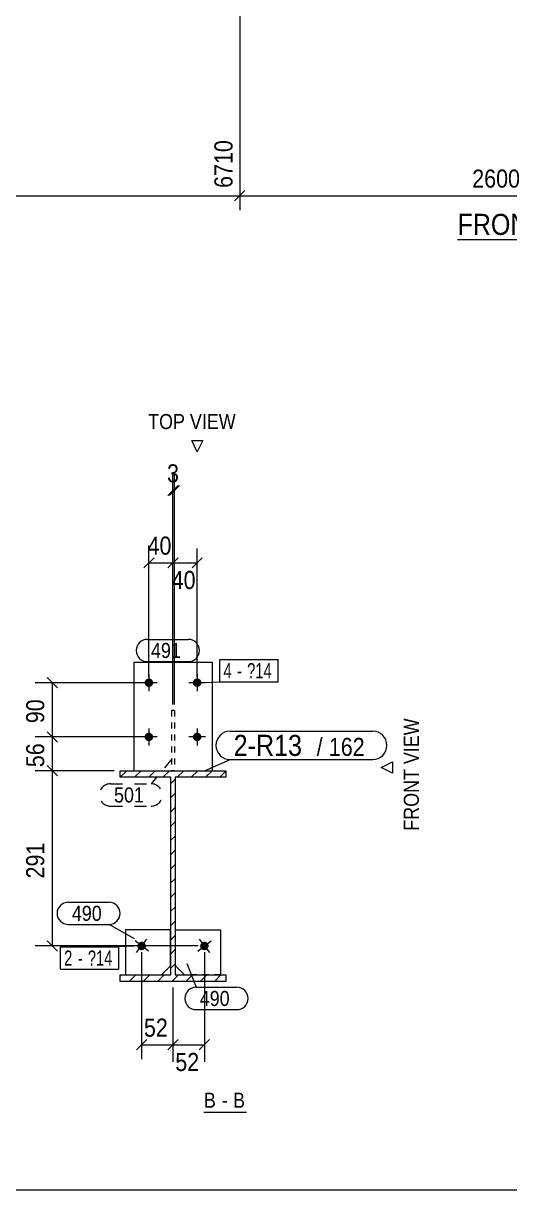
# Model space of a CAD drawing. Header units: millimetres. Extents: x 2 to 825, y 1 to 579.
# Drawn here: x 277 to 357.7, y 5 to 198.6 of the extents above; entities that cross this region are included whole.
import ezdxf

# ---------------------------------------------------------------- set-up
doc = ezdxf.new("R2010")
doc.units = ezdxf.units.MM
for name, pattern in [('XKITLINE00', [0]), ('XKITLINE01', [4, 1, -1, 1, -1]), ('XKITLINE02', [4, 2, -2])]:
    doc.linetypes.add(name, pattern=pattern)
for name, color, linetype, lineweight in [('Bolt', 3, 'Continuous', 0), ('BoltMark', 7, 'Continuous', 0), ('Dimensions', 7, 'Continuous', 0), ('DrawingSheet', 5, 'Continuous', 0), ('OtherObjectType', 7, 'Continuous', 0), ('Part', 2, 'Continuous', 0), ('PartMark', 7, 'Continuous', 0)]:
    doc.layers.add(name, color=color, linetype=linetype, lineweight=lineweight)
doc.styles.add('ARIAL', font='ARIAL.TTF')
doc.styles.add('ARIAL_NARROW', font='ARIALN.TTF')

# ---------------------------------------------------------------- blocks, each defined once
blk = doc.blocks.new('*A3')
at = {"layer": 'Part', "color": 7, "linetype": 'XKITLINE00', "lineweight": 0}
for p, q in [((293.09, 73.45), (294.19, 74.55)), ((295.45, 73.45), (296.55, 74.55)), ((297.81, 73.45), (298.91, 74.55)), ((300.17, 73.45), (301.26, 74.55)), ((302.52, 73.45), (303.62, 74.55)), ((304.88, 73.45), (305.98, 74.55)), ((307.24, 73.45), (308.34, 74.55)), ((309.59, 73.45), (310.59, 74.45)), ((293.09, 73.45), (293.09, 73.45)), ((301.49, 72.42), (302.19, 73.12)), ((301.49, 70.07), (302.19, 70.77)), ((301.49, 67.71), (302.19, 68.41)), ((301.49, 65.35), (302.19, 66.05)), ((301.49, 62.99), (302.19, 63.69)), ((301.49, 60.64), (302.19, 61.34)), ((301.49, 58.28), (302.19, 58.98)), ((301.49, 55.92), (302.19, 56.62)), ((301.49, 53.57), (302.19, 54.27)), ((301.49, 51.21), (302.19, 51.91)), ((301.49, 48.85), (302.19, 49.55)), ((301.49, 46.49), (302.19, 47.19)), ((301.49, 44.14), (302.19, 44.84)), ((301.49, 41.78), (302.19, 42.48)), ((293.1, 40.45), (293.3, 40.65)), ((294.55, 39.55), (295.65, 40.65)), ((296.91, 39.55), (298.01, 40.65)), ((299.27, 39.55), (300.37, 40.65)), ((301.63, 39.55), (302.73, 40.65)), ((303.98, 39.55), (305.08, 40.65)), ((306.34, 39.55), (307.44, 40.65)), ((308.7, 39.55), (309.8, 40.65))]:
    blk.add_line(p, q, dxfattribs=at)
blk = doc.blocks.new('*A142')
at = {"layer": 'Bolt'}
blk.add_hatch(color=3, dxfattribs=at).paths.add_polyline_path([(296.19, 44.92), (296.16, 44.95), (296.14, 44.97), (296.11, 44.99), (296.09, 45.02), (296.07, 45.05), (296.05, 45.08), (296.04, 45.11), (296.02, 45.14), (296, 45.17), (295.99, 45.2), (295.98, 45.23), (295.97, 45.27), (295.96, 45.3), (295.95, 45.33), (295.95, 45.37), (295.95, 45.4), (295.94, 45.43), (295.94, 45.47), (295.95, 45.5), (295.95, 45.54), (295.95, 45.57), (295.96, 45.61), (295.97, 45.64), (295.98, 45.67), (295.99, 45.7), (296, 45.74), (296.02, 45.77), (296.03, 45.8), (296.05, 45.83), (296.07, 45.86), (296.09, 45.88), (296.11, 45.91), (296.14, 45.93), (296.16, 45.96), (296.19, 45.98), (296.21, 46), (296.24, 46.02), (296.27, 46.04), (296.3, 46.06), (296.33, 46.08), (296.36, 46.09), (296.39, 46.11), (296.42, 46.12), (296.46, 46.13), (296.49, 46.14), (296.52, 46.14), (296.56, 46.15), (296.59, 46.15), (296.63, 46.15), (296.66, 46.15), (296.69, 46.15), (296.73, 46.15), (296.76, 46.14), (296.8, 46.14), (296.83, 46.13), (296.86, 46.12), (296.89, 46.11), (296.93, 46.09), (296.96, 46.08), (296.99, 46.06), (297.02, 46.05), (297.05, 46.03), (297.07, 46.01), (297.1, 45.98), (297.13, 45.96), (297.15, 45.94), (297.17, 45.91), (297.19, 45.88), (297.22, 45.86), (297.23, 45.83), (297.25, 45.8), (297.27, 45.77), (297.28, 45.74), (297.3, 45.71), (297.31, 45.67), (297.32, 45.64), (297.33, 45.61), (297.33, 45.57), (297.34, 45.54), (297.34, 45.51), (297.34, 45.47), (297.34, 45.44), (297.34, 45.4), (297.34, 45.37), (297.33, 45.33), (297.33, 45.3), (297.32, 45.27), (297.31, 45.23), (297.3, 45.2), (297.28, 45.17), (297.27, 45.14), (297.25, 45.11), (297.24, 45.08), (297.22, 45.05), (297.2, 45.02), (297.17, 45), (297.15, 44.97), (297.13, 44.95), (297.1, 44.92), (297.08, 44.9), (297.05, 44.88), (297.02, 44.86), (296.99, 44.84), (296.96, 44.83), (296.93, 44.81), (296.9, 44.8), (296.86, 44.79), (296.83, 44.78), (296.8, 44.77), (296.76, 44.76), (296.73, 44.76), (296.7, 44.76), (296.66, 44.75), (296.63, 44.75), (296.59, 44.75), (296.56, 44.76), (296.53, 44.76), (296.49, 44.77), (296.46, 44.78), (296.43, 44.79), (296.39, 44.8), (296.36, 44.81), (296.33, 44.83), (296.3, 44.84), (296.27, 44.86), (296.24, 44.88), (296.21, 44.9)], flags=17)
at = {"layer": 'Bolt', "color": 3, "linetype": 'XKITLINE00', "lineweight": 0}
for p, q in [((295.78, 44.35), (297.5, 46.56)), ((297.75, 44.59), (295.54, 46.31))]:
    blk.add_line(p, q, dxfattribs=at)
blk = doc.blocks.new('*A143')
at = {"layer": 'Bolt'}
for points in [[(298.54, 89.12), (298.54, 89.08), (298.54, 89.05), (298.53, 89.02), (298.52, 88.98), (298.51, 88.95), (298.5, 88.92), (298.49, 88.89), (298.48, 88.85), (298.46, 88.82), (298.44, 88.79), (298.43, 88.76), (298.41, 88.74), (298.38, 88.71), (298.36, 88.68), (298.34, 88.66), (298.31, 88.63), (298.29, 88.61), (298.26, 88.59), (298.23, 88.57), (298.2, 88.55), (298.17, 88.54), (298.14, 88.52), (298.11, 88.51), (298.08, 88.49), (298.05, 88.48), (298.01, 88.47), (297.98, 88.47), (297.95, 88.46), (297.91, 88.46), (297.88, 88.45), (297.84, 88.45), (297.81, 88.45), (297.78, 88.46), (297.74, 88.46), (297.71, 88.47), (297.67, 88.47), (297.64, 88.48), (297.61, 88.49), (297.58, 88.51), (297.54, 88.52), (297.51, 88.54), (297.48, 88.55), (297.45, 88.57), (297.43, 88.59), (297.4, 88.61), (297.37, 88.63), (297.35, 88.66), (297.33, 88.68), (297.3, 88.71), (297.28, 88.74), (297.26, 88.76), (297.24, 88.79), (297.23, 88.82), (297.21, 88.85), (297.2, 88.89), (297.18, 88.92), (297.17, 88.95), (297.16, 88.98), (297.16, 89.02), (297.15, 89.05), (297.15, 89.08), (297.14, 89.12), (297.14, 89.15), (297.14, 89.19), (297.15, 89.22), (297.15, 89.26), (297.16, 89.29), (297.16, 89.32), (297.17, 89.36), (297.18, 89.39), (297.2, 89.42), (297.21, 89.45), (297.23, 89.48), (297.24, 89.51), (297.26, 89.54), (297.28, 89.57), (297.3, 89.6), (297.33, 89.62), (297.35, 89.65), (297.37, 89.67), (297.4, 89.69), (297.43, 89.72), (297.45, 89.74), (297.48, 89.75), (297.51, 89.77), (297.54, 89.79), (297.58, 89.8), (297.61, 89.81), (297.64, 89.82), (297.67, 89.83), (297.71, 89.84), (297.74, 89.85), (297.78, 89.85), (297.81, 89.85), (297.84, 89.85), (297.88, 89.85), (297.91, 89.85), (297.95, 89.85), (297.98, 89.84), (298.01, 89.83), (298.05, 89.82), (298.08, 89.81), (298.11, 89.8), (298.14, 89.79), (298.17, 89.77), (298.2, 89.75), (298.23, 89.74), (298.26, 89.72), (298.29, 89.69), (298.31, 89.67), (298.34, 89.65), (298.36, 89.62), (298.38, 89.6), (298.41, 89.57), (298.43, 89.54), (298.44, 89.51), (298.46, 89.48), (298.48, 89.45), (298.49, 89.42), (298.5, 89.39), (298.51, 89.36), (298.52, 89.32), (298.53, 89.29), (298.54, 89.26), (298.54, 89.22), (298.54, 89.19), (298.54, 89.15)], [(306.54, 89.12), (306.54, 89.08), (306.54, 89.05), (306.53, 89.02), (306.52, 88.98), (306.51, 88.95), (306.5, 88.92), (306.49, 88.89), (306.48, 88.85), (306.46, 88.82), (306.44, 88.79), (306.43, 88.76), (306.41, 88.74), (306.38, 88.71), (306.36, 88.68), (306.34, 88.66), (306.31, 88.63), (306.29, 88.61), (306.26, 88.59), (306.23, 88.57), (306.2, 88.55), (306.17, 88.54), (306.14, 88.52), (306.11, 88.51), (306.08, 88.49), (306.05, 88.48), (306.01, 88.47), (305.98, 88.47), (305.95, 88.46), (305.91, 88.46), (305.88, 88.45), (305.84, 88.45), (305.81, 88.45), (305.78, 88.46), (305.74, 88.46), (305.71, 88.47), (305.67, 88.47), (305.64, 88.48), (305.61, 88.49), (305.58, 88.51), (305.54, 88.52), (305.51, 88.54), (305.48, 88.55), (305.45, 88.57), (305.43, 88.59), (305.4, 88.61), (305.37, 88.63), (305.35, 88.66), (305.33, 88.68), (305.3, 88.71), (305.28, 88.74), (305.26, 88.76), (305.24, 88.79), (305.23, 88.82), (305.21, 88.85), (305.2, 88.89), (305.18, 88.92), (305.17, 88.95), (305.16, 88.98), (305.16, 89.02), (305.15, 89.05), (305.15, 89.08), (305.14, 89.12), (305.14, 89.15), (305.14, 89.19), (305.15, 89.22), (305.15, 89.26), (305.16, 89.29), (305.16, 89.32), (305.17, 89.36), (305.18, 89.39), (305.2, 89.42), (305.21, 89.45), (305.23, 89.48), (305.24, 89.51), (305.26, 89.54), (305.28, 89.57), (305.3, 89.6), (305.33, 89.62), (305.35, 89.65), (305.37, 89.67), (305.4, 89.69), (305.43, 89.72), (305.45, 89.74), (305.48, 89.75), (305.51, 89.77), (305.54, 89.79), (305.58, 89.8), (305.61, 89.81), (305.64, 89.82), (305.67, 89.83), (305.71, 89.84), (305.74, 89.85), (305.78, 89.85), (305.81, 89.85), (305.84, 89.85), (305.88, 89.85), (305.91, 89.85), (305.95, 89.85), (305.98, 89.84), (306.01, 89.83), (306.05, 89.82), (306.08, 89.81), (306.11, 89.8), (306.14, 89.79), (306.17, 89.77), (306.2, 89.75), (306.23, 89.74), (306.26, 89.72), (306.29, 89.69), (306.31, 89.67), (306.34, 89.65), (306.36, 89.62), (306.38, 89.6), (306.41, 89.57), (306.43, 89.54), (306.44, 89.51), (306.46, 89.48), (306.48, 89.45), (306.49, 89.42), (306.5, 89.39), (306.51, 89.36), (306.52, 89.32), (306.53, 89.29), (306.54, 89.26), (306.54, 89.22), (306.54, 89.19), (306.54, 89.15)], [(298.54, 80.12), (298.54, 80.08), (298.54, 80.05), (298.53, 80.02), (298.52, 79.98), (298.51, 79.95), (298.5, 79.92), (298.49, 79.89), (298.48, 79.85), (298.46, 79.82), (298.44, 79.79), (298.43, 79.76), (298.41, 79.74), (298.38, 79.71), (298.36, 79.68), (298.34, 79.66), (298.31, 79.63), (298.29, 79.61), (298.26, 79.59), (298.23, 79.57), (298.2, 79.55), (298.17, 79.54), (298.14, 79.52), (298.11, 79.51), (298.08, 79.49), (298.05, 79.48), (298.01, 79.47), (297.98, 79.47), (297.95, 79.46), (297.91, 79.46), (297.88, 79.45), (297.84, 79.45), (297.81, 79.45), (297.78, 79.46), (297.74, 79.46), (297.71, 79.47), (297.67, 79.47), (297.64, 79.48), (297.61, 79.49), (297.58, 79.51), (297.54, 79.52), (297.51, 79.54), (297.48, 79.55), (297.45, 79.57), (297.43, 79.59), (297.4, 79.61), (297.37, 79.63), (297.35, 79.66), (297.33, 79.68), (297.3, 79.71), (297.28, 79.74), (297.26, 79.76), (297.24, 79.79), (297.23, 79.82), (297.21, 79.85), (297.2, 79.89), (297.18, 79.92), (297.17, 79.95), (297.16, 79.98), (297.16, 80.02), (297.15, 80.05), (297.15, 80.08), (297.14, 80.12), (297.14, 80.15), (297.14, 80.19), (297.15, 80.22), (297.15, 80.26), (297.16, 80.29), (297.16, 80.32), (297.17, 80.36), (297.18, 80.39), (297.2, 80.42), (297.21, 80.45), (297.23, 80.48), (297.24, 80.51), (297.26, 80.54), (297.28, 80.57), (297.3, 80.6), (297.33, 80.62), (297.35, 80.65), (297.37, 80.67), (297.4, 80.69), (297.43, 80.72), (297.45, 80.74), (297.48, 80.75), (297.51, 80.77), (297.54, 80.79), (297.58, 80.8), (297.61, 80.81), (297.64, 80.82), (297.67, 80.83), (297.71, 80.84), (297.74, 80.85), (297.78, 80.85), (297.81, 80.85), (297.84, 80.85), (297.88, 80.85), (297.91, 80.85), (297.95, 80.85), (297.98, 80.84), (298.01, 80.83), (298.05, 80.82), (298.08, 80.81), (298.11, 80.8), (298.14, 80.79), (298.17, 80.77), (298.2, 80.75), (298.23, 80.74), (298.26, 80.72), (298.29, 80.69), (298.31, 80.67), (298.34, 80.65), (298.36, 80.62), (298.38, 80.6), (298.41, 80.57), (298.43, 80.54), (298.44, 80.51), (298.46, 80.48), (298.48, 80.45), (298.49, 80.42), (298.5, 80.39), (298.51, 80.36), (298.52, 80.32), (298.53, 80.29), (298.54, 80.26), (298.54, 80.22), (298.54, 80.19), (298.54, 80.15)], [(306.54, 80.12), (306.54, 80.08), (306.54, 80.05), (306.53, 80.02), (306.52, 79.98), (306.51, 79.95), (306.5, 79.92), (306.49, 79.89), (306.48, 79.85), (306.46, 79.82), (306.44, 79.79), (306.43, 79.76), (306.41, 79.74), (306.38, 79.71), (306.36, 79.68), (306.34, 79.66), (306.31, 79.63), (306.29, 79.61), (306.26, 79.59), (306.23, 79.57), (306.2, 79.55), (306.17, 79.54), (306.14, 79.52), (306.11, 79.51), (306.08, 79.49), (306.05, 79.48), (306.01, 79.47), (305.98, 79.47), (305.95, 79.46), (305.91, 79.46), (305.88, 79.45), (305.84, 79.45), (305.81, 79.45), (305.78, 79.46), (305.74, 79.46), (305.71, 79.47), (305.67, 79.47), (305.64, 79.48), (305.61, 79.49), (305.58, 79.51), (305.54, 79.52), (305.51, 79.54), (305.48, 79.55), (305.45, 79.57), (305.43, 79.59), (305.4, 79.61), (305.37, 79.63), (305.35, 79.66), (305.33, 79.68), (305.3, 79.71), (305.28, 79.74), (305.26, 79.76), (305.24, 79.79), (305.23, 79.82), (305.21, 79.85), (305.2, 79.89), (305.18, 79.92), (305.17, 79.95), (305.16, 79.98), (305.16, 80.02), (305.15, 80.05), (305.15, 80.08), (305.14, 80.12), (305.14, 80.15), (305.14, 80.19), (305.15, 80.22), (305.15, 80.26), (305.16, 80.29), (305.16, 80.32), (305.17, 80.36), (305.18, 80.39), (305.2, 80.42), (305.21, 80.45), (305.23, 80.48), (305.24, 80.51), (305.26, 80.54), (305.28, 80.57), (305.3, 80.6), (305.33, 80.62), (305.35, 80.65), (305.37, 80.67), (305.4, 80.69), (305.43, 80.72), (305.45, 80.74), (305.48, 80.75), (305.51, 80.77), (305.54, 80.79), (305.58, 80.8), (305.61, 80.81), (305.64, 80.82), (305.67, 80.83), (305.71, 80.84), (305.74, 80.85), (305.78, 80.85), (305.81, 80.85), (305.84, 80.85), (305.88, 80.85), (305.91, 80.85), (305.95, 80.85), (305.98, 80.84), (306.01, 80.83), (306.05, 80.82), (306.08, 80.81), (306.11, 80.8), (306.14, 80.79), (306.17, 80.77), (306.2, 80.75), (306.23, 80.74), (306.26, 80.72), (306.29, 80.69), (306.31, 80.67), (306.34, 80.65), (306.36, 80.62), (306.38, 80.6), (306.41, 80.57), (306.43, 80.54), (306.44, 80.51), (306.46, 80.48), (306.48, 80.45), (306.49, 80.42), (306.5, 80.39), (306.51, 80.36), (306.52, 80.32), (306.53, 80.29), (306.54, 80.26), (306.54, 80.22), (306.54, 80.19), (306.54, 80.15)]]:
    blk.add_hatch(color=3, dxfattribs=at).paths.add_polyline_path(points, flags=17)
at = {"layer": 'Bolt', "color": 3, "linetype": 'XKITLINE00', "lineweight": 0}
for p, q in [((299.24, 89.15), (296.44, 89.15)), ((297.84, 90.55), (297.84, 87.75)), ((307.24, 89.15), (304.44, 89.15)), ((305.84, 90.55), (305.84, 87.75)), ((297.84, 81.55), (297.84, 78.75)), ((305.84, 81.55), (305.84, 78.75)), ((299.24, 80.15), (296.44, 80.15)), ((307.24, 80.15), (304.44, 80.15))]:
    blk.add_line(p, q, dxfattribs=at)
blk = doc.blocks.new('*A144')
at = {"layer": 'Bolt'}
blk.add_hatch(color=3, dxfattribs=at).paths.add_polyline_path([(306.64, 46.03), (306.67, 46.05), (306.7, 46.06), (306.73, 46.08), (306.76, 46.09), (306.79, 46.11), (306.83, 46.12), (306.86, 46.13), (306.89, 46.14), (306.93, 46.14), (306.96, 46.15), (306.99, 46.15), (307.03, 46.15), (307.06, 46.15), (307.1, 46.15), (307.13, 46.15), (307.16, 46.14), (307.2, 46.14), (307.23, 46.13), (307.26, 46.12), (307.3, 46.11), (307.33, 46.09), (307.36, 46.08), (307.39, 46.06), (307.42, 46.04), (307.45, 46.02), (307.48, 46), (307.5, 45.98), (307.53, 45.96), (307.55, 45.93), (307.57, 45.91), (307.6, 45.88), (307.62, 45.86), (307.64, 45.83), (307.65, 45.8), (307.67, 45.77), (307.68, 45.74), (307.7, 45.7), (307.71, 45.67), (307.72, 45.64), (307.73, 45.61), (307.73, 45.57), (307.74, 45.54), (307.74, 45.5), (307.74, 45.47), (307.74, 45.43), (307.74, 45.4), (307.74, 45.37), (307.73, 45.33), (307.73, 45.3), (307.72, 45.27), (307.71, 45.23), (307.7, 45.2), (307.68, 45.17), (307.67, 45.14), (307.65, 45.11), (307.63, 45.08), (307.62, 45.05), (307.59, 45.02), (307.57, 44.99), (307.55, 44.97), (307.53, 44.95), (307.5, 44.92), (307.47, 44.9), (307.45, 44.88), (307.42, 44.86), (307.39, 44.84), (307.36, 44.83), (307.33, 44.81), (307.29, 44.8), (307.26, 44.79), (307.23, 44.78), (307.2, 44.77), (307.16, 44.76), (307.13, 44.76), (307.09, 44.75), (307.06, 44.75), (307.03, 44.75), (306.99, 44.76), (306.96, 44.76), (306.92, 44.76), (306.89, 44.77), (306.86, 44.78), (306.82, 44.79), (306.79, 44.8), (306.76, 44.81), (306.73, 44.83), (306.7, 44.84), (306.67, 44.86), (306.64, 44.88), (306.61, 44.9), (306.59, 44.92), (306.56, 44.95), (306.54, 44.97), (306.51, 45), (306.49, 45.02), (306.47, 45.05), (306.45, 45.08), (306.43, 45.11), (306.42, 45.14), (306.4, 45.17), (306.39, 45.2), (306.38, 45.23), (306.37, 45.27), (306.36, 45.3), (306.35, 45.33), (306.35, 45.37), (306.35, 45.4), (306.34, 45.44), (306.34, 45.47), (306.35, 45.51), (306.35, 45.54), (306.35, 45.57), (306.36, 45.61), (306.37, 45.64), (306.38, 45.67), (306.39, 45.71), (306.4, 45.74), (306.42, 45.77), (306.44, 45.8), (306.45, 45.83), (306.47, 45.86), (306.49, 45.88), (306.51, 45.91), (306.54, 45.94), (306.56, 45.96), (306.59, 45.98), (306.61, 46.01)], flags=17)
at = {"layer": 'Bolt', "color": 3, "linetype": 'XKITLINE00', "lineweight": 0}
for p, q in [((306.18, 46.56), (307.9, 44.35)), ((305.94, 44.59), (308.15, 46.31))]:
    blk.add_line(p, q, dxfattribs=at)
blk = doc.blocks.new('*A145')
at = {"layer": 'Part', "color": 2, "linetype": 'XKITLINE00', "lineweight": 0}
for p, q in [((293.09, 73.45), (293.09, 74.55)), ((293.09, 74.55), (310.59, 74.55)), ((310.59, 74.55), (310.59, 73.45)), ((301.49, 73.45), (293.09, 73.45)), ((301.49, 40.65), (301.49, 73.45)), ((310.59, 73.45), (302.19, 73.45)), ((302.19, 73.45), (302.19, 40.65)), ((293.09, 39.55), (293.09, 40.65)), ((293.09, 40.65), (301.49, 40.65)), ((310.59, 39.55), (293.09, 39.55)), ((302.19, 40.65), (310.59, 40.65)), ((310.59, 40.65), (310.59, 39.55))]:
    blk.add_line(p, q, dxfattribs=at)
blk = doc.blocks.new('*A146')
at = {"layer": 'Part', "color": 2, "linetype": 'XKITLINE00', "lineweight": 0}
for p, q in [((301.44, 48.15), (293.94, 48.15)), ((293.94, 48.15), (293.94, 40.65)), ((301.44, 42.15), (301.44, 48.15)), ((299.94, 40.65), (301.44, 42.15))]:
    blk.add_line(p, q, dxfattribs=at)
at = {"layer": 'Part', "color": 7, "linetype": 'XKITLINE01', "lineweight": 0}
blk.add_line((293.94, 40.65), (299.94, 40.65), dxfattribs=at)
blk = doc.blocks.new('*A147')
at = {"layer": 'Part', "color": 7, "linetype": 'XKITLINE01', "lineweight": 0}
for p, q in [((302.09, 84.55), (301.59, 84.55)), ((301.59, 84.55), (301.59, 74.55)), ((302.09, 84.55), (302.09, 74.55)), ((302.09, 74.55), (301.59, 74.55))]:
    blk.add_line(p, q, dxfattribs=at)
blk = doc.blocks.new('*A148')
at = {"layer": 'Part', "color": 2, "linetype": 'XKITLINE00', "lineweight": 0}
for p, q in [((295.34, 92.55), (295.34, 74.55)), ((295.34, 92.55), (308.34, 92.55)), ((308.34, 92.55), (308.34, 74.55)), ((295.34, 74.55), (308.34, 74.55))]:
    blk.add_line(p, q, dxfattribs=at)
blk = doc.blocks.new('*A149')
at = {"layer": 'Part', "color": 2, "linetype": 'XKITLINE00', "lineweight": 0}
for p, q in [((302.24, 42.15), (302.24, 48.15)), ((302.24, 48.15), (309.74, 48.15)), ((309.74, 48.15), (309.74, 40.65)), ((303.74, 40.65), (302.24, 42.15))]:
    blk.add_line(p, q, dxfattribs=at)
at = {"layer": 'Part', "color": 7, "linetype": 'XKITLINE01', "lineweight": 0}
blk.add_line((309.74, 40.65), (303.74, 40.65), dxfattribs=at)
blk = doc.blocks.new('*A170')
at = {"layer": 'DrawingSheet', "color": 5, "linetype": 'XKITLINE00', "lineweight": 0}
blk.add_line((5, 5), (825, 5), dxfattribs=at)
blk = doc.blocks.new('*A185')
at = {"layer": 'OtherObjectType', "color": 7, "linetype": 'XKITLINE00', "lineweight": 0}
blk.add_line((349.02, 162.73), (378.32, 162.73), dxfattribs=at)
at = {"layer": 'OtherObjectType', "color": 7, "style": 'ARIAL', "width": 0.85}
blk.add_text('FRONT VIEW', height=3.5, dxfattribs=at).set_placement((349.02, 163.48))
blk = doc.blocks.new('*A256')
at = {"layer": 'Dimensions', "color": 7, "linetype": 'XKITLINE00', "lineweight": 0}
for p, q in [((215.14, 256.58), (215.14, 167.58)), ((312.91, 256.58), (312.91, 167.58)), ((215.99, 170.83), (214.3, 169.13)), ((313.76, 170.83), (312.06, 169.13)), ((215.14, 169.98), (312.91, 169.98))]:
    blk.add_line(p, q, dxfattribs=at)
at = {"layer": 'Dimensions', "color": 3}
for p in [(215.14, 169.98), (312.91, 169.98)]:
    blk.add_point(p, dxfattribs=at)
at = {"layer": 'Dimensions', "color": 3, "style": 'ARIAL', "width": 0.85}
blk.add_text('6710', height=3, rotation=90.0002, dxfattribs=at).set_placement((311.71, 171.28))
blk.add_text('2600', height=3, dxfattribs=at).set_placement((259.58, 171.33))
blk = doc.blocks.new('*A257')
at = {"layer": 'Dimensions', "color": 7, "linetype": 'XKITLINE00', "lineweight": 0}
for p, q in [((312.91, 256.58), (312.91, 167.58)), ((398.9, 256.58), (398.9, 167.58)), ((313.76, 170.83), (312.06, 169.13)), ((399.75, 170.83), (398.06, 169.13)), ((312.91, 169.98), (398.9, 169.98))]:
    blk.add_line(p, q, dxfattribs=at)
at = {"layer": 'Dimensions', "color": 3}
for p in [(312.91, 169.98), (398.9, 169.98)]:
    blk.add_point(p, dxfattribs=at)
at = {"layer": 'Dimensions', "color": 3, "style": 'ARIAL', "width": 0.85}
blk.add_text('9310', height=3, rotation=90.0002, dxfattribs=at).set_placement((397.7, 171.28))
blk.add_text('2600', height=3, dxfattribs=at).set_placement((351.46, 171.33))
blk = doc.blocks.new('*A303')
at = {"layer": 'Dimensions', "color": 7, "linetype": 'XKITLINE00', "lineweight": 0}
for p, q in [((301.84, 85.55), (301.84, 123.9)), ((302.09, 85.55), (302.09, 123.9)), ((302.69, 121.9), (300.99, 120.2)), ((302.94, 121.9), (301.24, 120.2)), ((301.84, 121.05), (302.09, 121.05))]:
    blk.add_line(p, q, dxfattribs=at)
at = {"layer": 'Dimensions', "color": 3}
for p in [(301.84, 121.05), (302.09, 121.05)]:
    blk.add_point(p, dxfattribs=at)
at = {"layer": 'Dimensions', "color": 3, "style": 'ARIAL', "width": 0.85}
blk.add_text('3', height=3, rotation=0.0057, dxfattribs=at).set_placement((300.85, 122.4))
blk = doc.blocks.new('*A304')
at = {"layer": 'Dimensions', "color": 7, "linetype": 'XKITLINE00', "lineweight": 0}
for p, q in [((296.64, 44.45), (296.64, 26.65)), ((301.84, 38.55), (301.84, 26.65)), ((297.49, 29.9), (295.8, 28.2)), ((296.64, 29.05), (301.84, 29.05)), ((302.69, 29.9), (301, 28.2))]:
    blk.add_line(p, q, dxfattribs=at)
at = {"layer": 'Dimensions', "color": 3}
for p in [(296.64, 29.05), (301.84, 29.05)]:
    blk.add_point(p, dxfattribs=at)
at = {"layer": 'Dimensions', "color": 3, "style": 'ARIAL', "width": 0.85}
blk.add_text('52', height=3, dxfattribs=at).set_placement((297.02, 30.4))
blk = doc.blocks.new('*A305')
at = {"layer": 'Dimensions', "color": 7, "linetype": 'XKITLINE00', "lineweight": 0}
for p, q in [((307.04, 44.45), (307.04, 26.2)), ((301.84, 38.55), (301.84, 26.2)), ((302.69, 29.9), (301, 28.2)), ((301.84, 29.05), (307.04, 29.05)), ((307.89, 29.9), (306.2, 28.2))]:
    blk.add_line(p, q, dxfattribs=at)
at = {"layer": 'Dimensions', "color": 3}
for p in [(301.84, 29.05), (307.04, 29.05)]:
    blk.add_point(p, dxfattribs=at)
at = {"layer": 'Dimensions', "color": 3, "style": 'ARIAL', "width": 0.85}
blk.add_text('52', height=3, dxfattribs=at).set_placement((302.22, 24.7))
blk = doc.blocks.new('*A306')
at = {"layer": 'Dimensions', "color": 7, "linetype": 'XKITLINE00', "lineweight": 0}
for p, q in [((297.84, 90.15), (297.84, 111.9)), ((301.84, 90.15), (301.84, 111.9)), ((298.69, 109.9), (297, 108.2)), ((297.84, 109.05), (301.84, 109.05)), ((302.69, 109.9), (301, 108.2))]:
    blk.add_line(p, q, dxfattribs=at)
at = {"layer": 'Dimensions', "color": 3}
for p in [(297.84, 109.05), (301.84, 109.05)]:
    blk.add_point(p, dxfattribs=at)
at = {"layer": 'Dimensions', "color": 3, "style": 'ARIAL', "width": 0.85}
blk.add_text('40', height=3, dxfattribs=at).set_placement((297.62, 110.4))
blk = doc.blocks.new('*A307')
at = {"layer": 'Dimensions', "color": 7, "linetype": 'XKITLINE00', "lineweight": 0}
for p, q in [((301.84, 90.15), (301.84, 111.45)), ((305.84, 90.15), (305.84, 111.45)), ((302.69, 109.9), (301, 108.2)), ((301.84, 109.05), (305.84, 109.05)), ((306.69, 109.9), (305, 108.2))]:
    blk.add_line(p, q, dxfattribs=at)
at = {"layer": 'Dimensions', "color": 3}
for p in [(301.84, 109.05), (305.84, 109.05)]:
    blk.add_point(p, dxfattribs=at)
at = {"layer": 'Dimensions', "color": 3, "style": 'ARIAL', "width": 0.85}
blk.add_text('40', height=3, dxfattribs=at).set_placement((301.62, 104.7))
blk = doc.blocks.new('*A308')
at = {"layer": 'Dimensions', "color": 7, "linetype": 'XKITLINE00', "lineweight": 0}
for p, q in [((292.09, 74.55), (278.99, 74.55)), ((281, 75.4), (282.69, 73.7)), ((281.84, 45.45), (281.84, 74.55)), ((306.04, 45.45), (278.99, 45.45)), ((281, 46.3), (282.69, 44.6))]:
    blk.add_line(p, q, dxfattribs=at)
at = {"layer": 'Dimensions', "color": 3}
for p in [(281.84, 74.55), (281.84, 45.45)]:
    blk.add_point(p, dxfattribs=at)
at = {"layer": 'Dimensions', "color": 3, "style": 'ARIAL', "width": 0.85}
blk.add_text('291', height=3, rotation=90.0002, dxfattribs=at).set_placement((280.49, 56.66))
blk = doc.blocks.new('*A309')
at = {"layer": 'Dimensions', "color": 7, "linetype": 'XKITLINE00', "lineweight": 0}
for p, q in [((296.84, 80.15), (278.99, 80.15)), ((281, 81), (282.69, 79.3)), ((281.84, 74.55), (281.84, 80.15)), ((292.09, 74.55), (278.99, 74.55)), ((281, 75.4), (282.69, 73.7))]:
    blk.add_line(p, q, dxfattribs=at)
at = {"layer": 'Dimensions', "color": 3}
for p in [(281.84, 80.15), (281.84, 74.55)]:
    blk.add_point(p, dxfattribs=at)
at = {"layer": 'Dimensions', "color": 3, "style": 'ARIAL', "width": 0.85}
blk.add_text('56', height=3, rotation=90.0002, dxfattribs=at).set_placement((280.49, 75.13))
blk = doc.blocks.new('*A310')
at = {"layer": 'Dimensions', "color": 7, "linetype": 'XKITLINE00', "lineweight": 0}
for p, q in [((296.84, 89.15), (278.99, 89.15)), ((281, 90), (282.69, 88.3)), ((281.84, 80.15), (281.84, 89.15)), ((296.84, 80.15), (278.99, 80.15)), ((281, 81), (282.69, 79.3))]:
    blk.add_line(p, q, dxfattribs=at)
at = {"layer": 'Dimensions', "color": 3}
for p in [(281.84, 89.15), (281.84, 80.15)]:
    blk.add_point(p, dxfattribs=at)
at = {"layer": 'Dimensions', "color": 3, "style": 'ARIAL', "width": 0.85}
blk.add_text('90', height=3, rotation=90.0002, dxfattribs=at).set_placement((280.49, 82.43))
blk = doc.blocks.new('*A311')
at = {"layer": 'BoltMark', "color": 7, "linetype": 'XKITLINE00', "lineweight": 0}
for p, q in [((309.61, 93), (319.3, 93)), ((309.61, 89.3), (309.61, 93)), ((319.3, 89.3), (319.3, 93)), ((305.84, 89.15), (309.61, 89.3)), ((309.61, 89.3), (319.3, 89.3))]:
    blk.add_line(p, q, dxfattribs=at)
at = {"layer": 'BoltMark', "color": 3, "style": 'ARIAL_NARROW', "width": 0.85}
for s, p in [('4', (310.21, 89.9)), ('-', (312.48, 89.9)), ('?14', (314.14, 89.9))]:
    blk.add_text(s, height=2.5, dxfattribs=at).set_placement(p)
blk = doc.blocks.new('*A312')
at = {"layer": 'BoltMark', "color": 7, "linetype": 'XKITLINE00', "lineweight": 0}
for p, q in [((283.19, 45.3), (292.88, 45.3)), ((283.19, 41.6), (283.19, 45.3)), ((296.64, 45.45), (292.88, 45.3)), ((292.88, 41.6), (292.88, 45.3)), ((283.19, 41.6), (292.88, 41.6))]:
    blk.add_line(p, q, dxfattribs=at)
at = {"layer": 'BoltMark', "color": 3, "style": 'ARIAL_NARROW', "width": 0.85}
for s, p in [('2', (283.79, 42.2)), ('?14', (287.72, 42.2)), ('-', (286.06, 42.2))]:
    blk.add_text(s, height=2.5, dxfattribs=at).set_placement(p)
blk = doc.blocks.new('*A313')
at = {"layer": 'PartMark', "color": 7, "linetype": 'XKITLINE00', "lineweight": 0}
for p, q in [((284.47, 52.72), (291.23, 52.72)), ((284.47, 49.02), (291.23, 49.02)), ((295.47, 46.62), (291.23, 49.02))]:
    blk.add_line(p, q, dxfattribs=at)
for centre, start, end in [((284.47, 50.87), 90, 270), ((291.23, 50.87), 270, 90)]:
    blk.add_arc(centre, 1.85, start, end, dxfattribs=at)
at = {"layer": 'PartMark', "color": 3, "style": 'ARIAL', "width": 0.85}
blk.add_text('490', height=2.5, dxfattribs=at).set_placement((285.07, 49.62))
blk = doc.blocks.new('*A314')
at = {"layer": 'PartMark', "color": 7, "linetype": 'XKITLINE02', "lineweight": 0}
for p, q in [((301.72, 76.58), (298.22, 72.37)), ((291.46, 72.37), (298.22, 72.37)), ((291.46, 68.67), (298.22, 68.67))]:
    blk.add_line(p, q, dxfattribs=at)
for centre, start, end in [((291.46, 70.52), 90, 270), ((298.22, 70.52), 270, 90)]:
    blk.add_arc(centre, 1.85, start, end, dxfattribs=at)
at = {"layer": 'PartMark', "color": 3, "style": 'ARIAL', "width": 0.85}
blk.add_text('501', height=2.5, dxfattribs=at).set_placement((292.06, 69.27))
blk = doc.blocks.new('*A315')
at = {"layer": 'PartMark', "color": 7, "linetype": 'XKITLINE00', "lineweight": 0}
for p, q in [((297.59, 96.35), (304.36, 96.35)), ((297.59, 92.65), (304.36, 92.65))]:
    blk.add_line(p, q, dxfattribs=at)
for centre, start, end in [((297.59, 94.5), 90, 270), ((304.36, 94.5), 270, 90)]:
    blk.add_arc(centre, 1.85, start, end, dxfattribs=at)
at = {"layer": 'PartMark', "color": 3, "style": 'ARIAL', "width": 0.85}
blk.add_text('491', height=2.5, dxfattribs=at).set_placement((298.19, 93.25))
blk = doc.blocks.new('*A316')
at = {"layer": 'PartMark', "color": 7, "linetype": 'XKITLINE00', "lineweight": 0}
for p, q in [((304.12, 42.53), (305.68, 38.59)), ((305.68, 38.59), (312.44, 38.59)), ((305.68, 34.89), (312.44, 34.89))]:
    blk.add_line(p, q, dxfattribs=at)
for centre, start, end in [((305.68, 36.74), 90, 270), ((312.44, 36.74), 270, 90)]:
    blk.add_arc(centre, 1.85, start, end, dxfattribs=at)
at = {"layer": 'PartMark', "color": 3, "style": 'ARIAL', "width": 0.85}
blk.add_text('490', height=2.5, dxfattribs=at).set_placement((306.28, 35.49))
blk = doc.blocks.new('*A317')
at = {"layer": 'PartMark', "color": 7, "linetype": 'XKITLINE00', "lineweight": 0}
for p, q in [((311.31, 81.1), (334.96, 81.1)), ((307.06, 74.5), (311.31, 76.4)), ((311.31, 76.4), (334.96, 76.4))]:
    blk.add_line(p, q, dxfattribs=at)
for centre, start, end in [((311.31, 78.75), 90, 270), ((334.96, 78.75), 270, 90)]:
    blk.add_arc(centre, 2.35, start, end, dxfattribs=at)
at = {"layer": 'PartMark', "color": 1, "style": 'ARIAL', "width": 0.85}
blk.add_text('2-R13', height=3.5, dxfattribs=at).set_placement((311.91, 77))
at = {"layer": 'PartMark', "color": 3, "style": 'ARIAL', "width": 0.85}
for s, p in [('/', (325.67, 77)), ('162', (327.68, 77))]:
    blk.add_text(s, height=3, dxfattribs=at).set_placement(p)
blk = doc.blocks.new('*A318')
at = {"layer": 'OtherObjectType', "color": 7, "linetype": 'XKITLINE00', "lineweight": 0}
for p, q in [((305.87, 127.5), (304.94, 129.38)), ((304.94, 129.38), (306.81, 129.38)), ((306.81, 129.38), (305.87, 127.5)), ((305.87, 127.5), (305.87, 127.5)), ((336.36, 75.05), (338.23, 75.99)), ((338.23, 75.99), (338.23, 74.12)), ((338.23, 74.12), (336.36, 75.05)), ((336.36, 75.05), (336.36, 75.05)), ((306.97, 17.85), (314.03, 17.85))]:
    blk.add_line(p, q, dxfattribs=at)
at = {"layer": 'OtherObjectType', "color": 7, "style": 'ARIAL', "width": 0.85}
for s, p in [('TOP VIEW', (297.72, 131.25)), ('B', (306.97, 18.6)), ('-', (309.94, 18.6)), ('B', (311.8, 18.6))]:
    blk.add_text(s, height=2.5, dxfattribs=at).set_placement(p)
blk.add_text('FRONT VIEW', height=2.5, rotation=90, dxfattribs=at).set_placement((342.61, 64.59))

msp = doc.modelspace()

# ---------------------------------------------------------------- block references
at = {"lineweight": 0}
for name in ['*A170', '*A256', '*A257', '*A185', '*A303', '*A306', '*A307', '*A315', '*A311', '*A148', '*A310', '*A143', '*A147', '*A309', '*A317', '*A314', '*A308', '*A3', '*A145', '*A313', '*A146', '*A142', '*A149', '*A144', '*A312', '*A304', '*A305', '*A316']:
    msp.add_blockref(name, (0, 0), dxfattribs=at)
at = {"layer": 'OtherObjectType', "lineweight": 0}
msp.add_blockref('*A318', (0, 0), dxfattribs=at)

doc.saveas('drawing.dxf')
